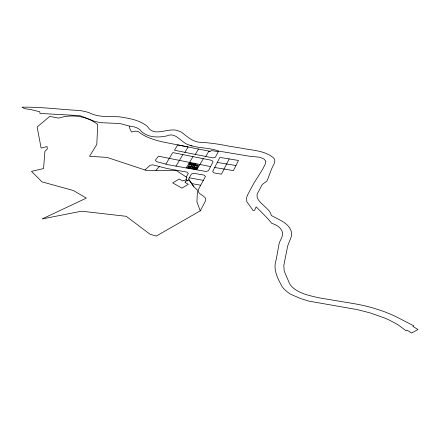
<?xml version="1.0" encoding="UTF-8"?>
<svg xmlns="http://www.w3.org/2000/svg" width="440" height="440" viewBox="0 0 440 440"><rect width="100%" height="100%" fill="white"/><g stroke="black" fill="none" stroke-linecap="round" stroke-linejoin="round"><path stroke-width="0.66" d="M129.635 126.214L129.751 128.453L131.434 132L135.927 131.082L138.463 131.67C144.837 137.088 153.323 139.552 161.304 141.625L210.144 151.349L211.486 150.585L218.273 151.646L218.554 151.074L248.82 156.134L260.062 157.289L263.929 159.005L265.881 161.232L265.139 164.346L262.658 169.224L253.792 183.376L247.781 194.541L246.587 197.632L246.818 201.713L252.225 209.176L252.665 210.315L254.584 210.359L256.163 206.828C261.487 212.355 266.976 217.355 271.733 223.322C275.704 224.538 279.686 226.617 281.716 230.417C284.262 234.514 280.94 238.711 279.461 242.473A52.657 30.399 0 0 0 278.96 244.349L276.199 259.704C273.136 268.031 276.606 276.447 280.627 283.762L281.188 284.988A32.901 18.997 0 0 0 282.227 286.798L284.317 289.333L288.69 293.029A24.579 14.19 0 0 0 290.994 294.388L300.185 298.408L308.841 301.125L357.043 309.568L370.073 312.873L384.087 317.807A98.45 56.843 0 0 1 389.307 320.1L397.771 324.583L406.137 330.776L407.072 330.171L411.587 332.992L418 329.543L412.902 326.375L413.743 325.826L396.445 316.872C382.355 310.079 367.153 305.723 351.725 303.281L319.099 297.841C308.853 295.433 296.065 293.205 289.718 283.982L284.235 271.089L283.822 266.046A38.869 22.44 0 0 1 284.064 264.149L287.694 245.911L291.203 236.962L291.643 234.438A44.479 25.68 0 0 0 291.583 232.54C289.459 223.031 278.713 219.753 271.271 215.43C270.072 207.515 255.398 202.637 257.175 194.029L261.85 185.257A23.722 13.695 0 0 1 263.351 183.579L266.832 181.17C269.225 176.204 270.457 170.737 273.136 165.759C274.335 163.405 276.188 159.742 273.361 157.768C264.512 150.42 252.357 150.403 241.714 148.247L228.547 146.064C219.142 144.205 209.572 142.692 199.936 142.312C192.572 141.774 187.154 136.604 181.693 132.33A14.768 8.525 0 0 0 179.069 131.175C168.933 126.275 154.561 138.292 147.516 126.533C139.788 120.016 129.503 118.432 119.851 116.875C109.582 116.16 98.824 117.761 89.309 112.772C85.327 111.386 81.158 110.572 76.951 110.336C58.636 109.335 40.354 106.81 22 107.212L24.745 108.68L30.602 109.522L39.875 111.799L39.886 113.432L78.92 115.583L81.444 116.171L94.556 121.325L100.249 122.634L117.359 123.437C122.408 123.398 126.929 126.055 131.89 126.434C135.762 126.99 139.48 128.541 141.774 131.835C148.522 137.692 158.714 137.764 167.019 135.85C176.198 131.665 181.088 143.022 189.151 144.991C198.627 148.456 209.083 147.422 218.554 151.074M214.693 167.486L233.42 170.594L238.469 160.463L219.885 157.382L212.641 171.485L213.939 172.871L221.441 174.191L229.185 158.928M210.568 166.595L208.434 170.742L206.03 171.49L168.41 164.758L156.376 161.623L155.413 160.144L158.455 156.189L210.568 166.595L213.065 161.755L211.822 160.347L172.761 152.587L165.858 164.12M218.273 151.646L215.413 157.19L212.988 157.916L174.482 150.26L177.689 144.887L188.1 146.955L184.894 152.328M200.255 210.843L205.381 201.13C207.928 195.415 196.328 195.085 198.49 189.332L205.42 176.506L204.138 175.12L193.892 173.316L191.461 174.037L188.513 179.031L193.886 186.791L197.478 190.234L196.928 201.933L200.255 210.843L156.288 236.06L149.913 234.152L126.236 216.315L81.565 211.195L42.102 218.966L86.372 198.099L73.337 190.504L42.004 181.869L31.499 171.353L43.56 168.559L44.924 151.333L47.3 148.913L47.086 146.575L41.107 148.077L37.153 127.017L49.698 116.397L58.669 118.124C71.561 113.85 86.922 116.028 97.724 124.438L96.8 144.447L89.529 156.338L106.942 157.371L146.107 170.357L176.237 170.451L186.962 177.518L186.098 178.981L187.446 180.912L189.079 179.834L193.886 186.791M186.23 177.034L188.315 173.503L187.028 172.112L167.134 168.542L152.73 164.819L150.106 165.275L144.991 169.983M195.311 154.402L198.512 149.034M189.788 164.126L190.674 162.635M190.014 166.172L189.123 167.662L190.416 167.921M191.081 164.384L191.966 162.888M189.959 168.207L192.066 164.665L195.162 165.281L193.056 168.823M190.218 168.256L191.306 166.43M192.368 164.637L193.259 163.147M193.661 164.896L194.552 163.405M192.797 168.768L193.886 166.941M194.953 165.149L195.844 163.658M194.293 168.691L195.179 167.195M195.586 168.944L196.471 167.453M197.764 167.712L196.873 169.202L193.001 168.432M203.352 158.67L196.642 169.84M205.733 156.475L208.934 151.102L210.144 151.349M182.892 154.6L175.945 166.205M186.214 168.014L193.023 156.613M188.045 168.333L189.409 166.051L197.918 167.739M155.93 170.385L159.352 166.568M187.088 180.4L185.334 181.451L185.939 181.792L184.954 182.369L188.304 184.299L181.913 188.111L172.7 182.892L179.223 179.069L182.589 181L183.546 180.439L184.14 180.774L186.423 179.443M217.289 162.437L235.939 165.534M189.239 177.804L203.346 180.345M191.681 183.59L200.712 185.224M188.672 163.906L199.001 165.952M189.354 164.698L197.269 166.265M191.103 166.766L193.688 167.277M188.293 166.485L196.202 168.058M190.064 145.332L192 145.948M190.097 163.455L187.55 167.728L195.465 169.301L198.006 165.028L190.097 163.455"/></g></svg>
